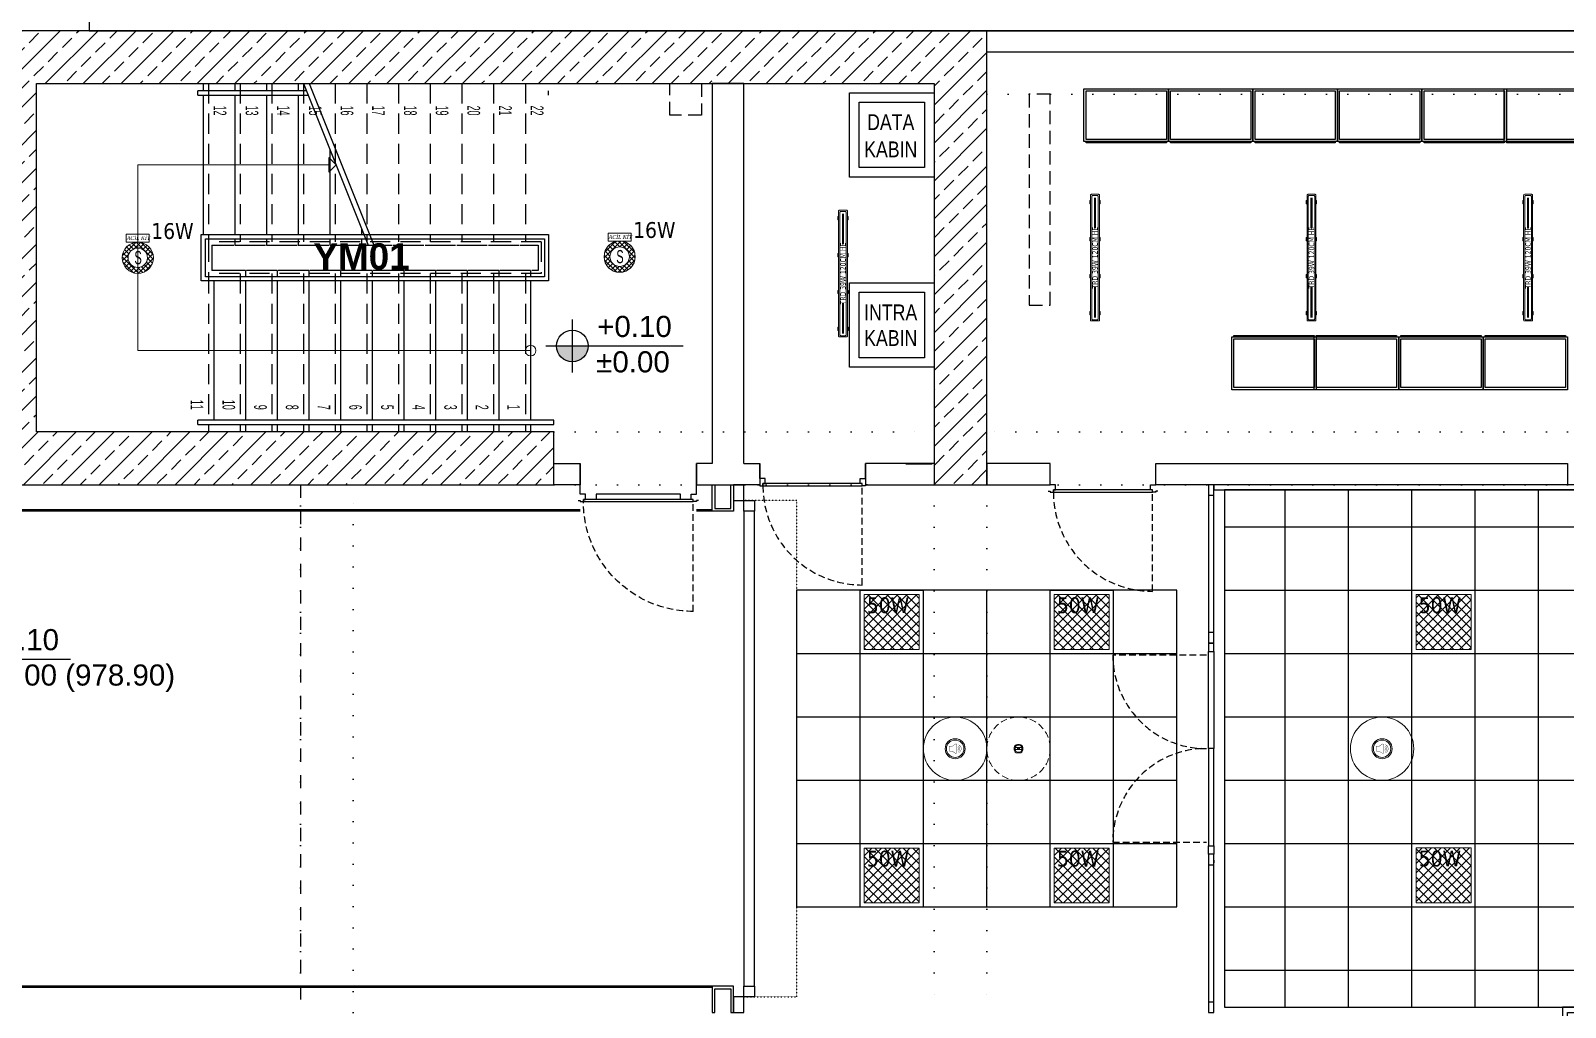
# Model space of a CAD drawing. Header units: centimetres. Extents: x 405564 to 502064, y 46284 to 60634.
# Drawn here: x 475694 to 477148, y 54538 to 55463 of the extents above; entities that cross this region are included whole.
import ezdxf
from ezdxf.enums import TextEntityAlignment as Align

# ---------------------------------------------------------------- set-up
doc = ezdxf.new("R2010")
doc.units = ezdxf.units.CM
for name, pattern in [('3+1_3b$0$DASHED', [0.25, 0.125, -0.125]), ('ACAD_ISO07W100', [3, 0, -3]), ('DASHED', [19.05, 12.7, -6.35]), ('DOT', [0.25, 0, -0.25]), ('HIDDEN', [9.525, 6.35, -3.175])]:
    doc.linetypes.add(name, pattern=pattern)
doc.layers.get('0').update_dxf_attribs({"color": 8, "lineweight": 9})
for name, color, linetype in [('0-KRCN-ASMATAVAN-130426', 8, 'Continuous'), ('AS_DOS_SAFT', 8, 'Continuous'), ('AS_DOS_TERAS_UST', 8, 'ACAD_ISO07W100'), ('AS_DUV_CAM_ELYAF_SILTE_PANEL', 8, 'Continuous'), ('AS_DUV_CIMENTO ESASLI PANEL CEPHE KAPLAMASI', 8, 'Continuous'), ('AS_DUV_GAZBETON', 8, 'Continuous'), ('AS_DUV_TEMIZ ODA PANELI', 8, 'Continuous'), ('AS_KAPI', 8, 'Continuous'), ('AS_KAPI_CAM', 8, 'Continuous'), ('AS_KAPI_POZ', 8, 'Continuous'), ('AS_KAPI_SAC', 8, 'Continuous'), ('AS_MER', 8, 'Continuous'), ('AS_MER_HIDDEN', 8, 'HIDDEN'), ('AS_MER_KORK', 8, 'Continuous'), ('AS_SMB_KOT', 8, 'Continuous'), ('AS_TA_BETONARME', 5, 'Continuous'), ('AS_TA_TARAMA', 8, 'Continuous'), ('AS_TEFR_CIHAZ', 8, 'Continuous'), ('AS_YAZI', 8, 'Continuous')]:
    doc.layers.add(name, color=color, linetype=linetype)
doc.layers.add('0-KRCN-AYDINLATMA-130426', color=8, linetype='Continuous', lineweight=9)
doc.layers.add('0-KRCN-MİMARİ-220526', color=8, linetype='Continuous', lineweight=9)
doc.styles.add('_yazı-50', font='arial.ttf')
doc.styles.add('ACILIM', font='arial.ttf', dxfattribs={"width": 0.5})
doc.styles.add('Arial', font='arial.ttf', dxfattribs={"height": 150})
doc.styles.add('Kalin02', font='arialbd.ttf')
doc.styles.add('OLC-50', font='romans.shx', dxfattribs={"width": 0.5, "height": 0.15})
doc.styles.add('OLCU', font='romanstw.shx', dxfattribs={"width": 0.6})
doc.styles.get("Standard").update_dxf_attribs({"font": 'timesi.ttf'})
doc.styles.add('TAHOMA', font='tahoma.ttf')
doc.styles.add('ÖZER-YAZI', font='arial.ttf', dxfattribs={"width": 0.6, "height": 15})

# ---------------------------------------------------------------- blocks, each defined once
blk = doc.blocks.new('50W 60x60 cm  SIVA ALTI LED ARMATÜR')
at = {"layer": '0-KRCN-AYDINLATMA-130426'}
h = blk.add_hatch(dxfattribs=at)
h.set_pattern_fill('ANSI37', color=256, scale=0.2)
h.paths.add_polyline_path([(-2.6, 2.59), (2.6, 2.59), (2.6, -2.61), (-2.6, -2.61)])
for points in [[(-3, 2.99), (3, 2.99), (3, -3.01), (-3, -3.01)], [(-2.6, 2.59), (2.6, 2.59), (2.6, -2.61), (-2.6, -2.61)]]:
    blk.add_lwpolyline(points, close=True, dxfattribs=at)
at = {"layer": '0-KRCN-AYDINLATMA-130426', "insert": (-2.35, 2.34), "char_height": 1.5, "attachment_point": 1, "style": 'TAHOMA'}
blk.add_mtext_dynamic_manual_height_columns('{\\fTahoma|b0|i0|c162|p34;50W}', width=1.5, gutter_width=1.25, heights=[0], dxfattribs=at)
blk = doc.blocks.new('TRD 39W 120CM ELP')
at = {"layer": '0-KRCN-AYDINLATMA-130426'}
h = blk.add_hatch(color=256, dxfattribs=at)
h.dxf.hatch_style = 1
h.paths.add_polyline_path([(-54.3, 4.2), (-51.2, 4.2), (-51.2, 4.9), (-54.3, 4.9)])
h = blk.add_hatch(color=256, dxfattribs=at)
h.dxf.hatch_style = 1
h.paths.add_polyline_path([(-19.3, 4.2), (-16.2, 4.2), (-16.2, 4.9), (-19.3, 4.9)])
h = blk.add_hatch(color=256, dxfattribs=at)
h.dxf.hatch_style = 1
h.paths.add_polyline_path([(15.7, 4.2), (18.8, 4.2), (18.8, 4.9), (15.7, 4.9)])
h = blk.add_hatch(color=256, dxfattribs=at)
h.dxf.hatch_style = 1
h.paths.add_polyline_path([(50.7, 4.2), (53.8, 4.2), (53.8, 4.9), (50.7, 4.9)])
h = blk.add_hatch(color=256, dxfattribs=at)
h.dxf.hatch_style = 1
h.paths.add_polyline_path([(-54.3, -4.2), (-51.2, -4.2), (-51.2, -4.9), (-54.3, -4.9)])
h = blk.add_hatch(color=256, dxfattribs=at)
h.dxf.hatch_style = 1
h.paths.add_polyline_path([(-19.3, -4.2), (-16.2, -4.2), (-16.2, -4.9), (-19.3, -4.9)])
h = blk.add_hatch(color=256, dxfattribs=at)
h.dxf.hatch_style = 1
h.paths.add_polyline_path([(15.7, -4.2), (18.8, -4.2), (18.8, -4.9), (15.7, -4.9)])
h = blk.add_hatch(color=256, dxfattribs=at)
h.dxf.hatch_style = 1
h.paths.add_polyline_path([(50.7, -4.2), (53.8, -4.2), (53.8, -4.9), (50.7, -4.9)])
for points in [[(-59.2, 4.2), (58.8, 4.2, -0.414214), (59.8, 3.2), (59.8, -3.2, -0.414214), (58.8, -4.2), (-59.2, -4.2, -0.414214), (-60.2, -3.2), (-60.2, 3.2, -0.414214)], [(-58.1, 3.1), (57.6, 3.1, -0.414214), (58.6, 2.1), (58.6, -2.1, -0.414214), (57.6, -3.1), (-58.1, -3.1, -0.414214), (-59.1, -2.1), (-59.1, 2.1, -0.414214)]]:
    blk.add_lwpolyline(points, format="xyb", close=True, dxfattribs=at)
at = {"layer": '0-KRCN-AYDINLATMA-130426', "const_width": 2, "elevation": 1}
for points in [[(-57.1, 0), (-28, 0)], [(27.5, 0), (56.6, 0)]]:
    blk.add_lwpolyline(points, dxfattribs=at)
at = {"layer": '0-KRCN-AYDINLATMA-130426'}
for points in [[(-54.3, 4.2), (-51.2, 4.2), (-51.2, 4.9), (-54.3, 4.9)], [(-19.3, 4.2), (-16.2, 4.2), (-16.2, 4.9), (-19.3, 4.9)], [(15.7, 4.2), (18.8, 4.2), (18.8, 4.9), (15.7, 4.9)], [(50.7, 4.2), (53.8, 4.2), (53.8, 4.9), (50.7, 4.9)], [(-54.3, -4.2), (-51.2, -4.2), (-51.2, -4.9), (-54.3, -4.9)], [(-19.3, -4.2), (-16.2, -4.2), (-16.2, -4.9), (-19.3, -4.9)], [(15.7, -4.2), (18.8, -4.2), (18.8, -4.9), (15.7, -4.9)], [(50.7, -4.2), (53.8, -4.2), (53.8, -4.9), (50.7, -4.9)]]:
    blk.add_lwpolyline(points, close=True, dxfattribs=at)
at = {"layer": '0-KRCN-AYDINLATMA-130426', "ltscale": 60, "style": 'TAHOMA', "width": 0.8}
blk.add_text('TRD 39W 120CM HE', height=5, dxfattribs=at).set_placement((-0.2, 0), align=Align.MIDDLE_CENTER)
blk = doc.blocks.new('16W SIVA ÜSTÜ LED SENSÖRLÜ KİTLİ TAVAN ARMATÜRÜ')
at = {"layer": '0-KRCN-AYDINLATMA-130426'}
h = blk.add_hatch(dxfattribs=at)
h.set_pattern_fill('ANSI37', color=256)
h.paths.add_polyline_path([(14.8, 0, 1), (-14.8, 0, 1)])
h.paths.add_polyline_path([(9.2, 0, 1), (-9.2, 0, 1)], flags=16)
h.paths.add_polyline_path([(-5.9, 9.7), (6.4, 9.7), (6.4, -9.5), (-5.9, -9.5)], flags=24)
blk.add_lwpolyline([(-10.9, 14.8), (10.9, 14.8), (10.9, 22.3), (-10.9, 22.3)], close=True, dxfattribs=at)
for radius in [14.8, 9.2]:
    blk.add_circle((0, 0), radius, dxfattribs=at)
blk.add_text('ACİL KİT', height=3.63, dxfattribs=at).set_placement((-10.4, 16.8))
at = {"layer": '0-KRCN-AYDINLATMA-130426', "style": 'ÖZER-YAZI', "width": 0.6}
blk.add_text('S', height=12.5, dxfattribs=at).set_placement((0.3, 0.1), align=Align.MIDDLE)
at = {"layer": '0-KRCN-AYDINLATMA-130426', "insert": (12.8, 17.5), "char_height": 15, "attachment_point": 7, "style": 'TAHOMA'}
blk.add_mtext_dynamic_manual_height_columns('{\\fTahoma|b0|i0|c162|p34;16W}', width=15, gutter_width=12.5, heights=[0], dxfattribs=at)
blk = doc.blocks.new('ABB 6131-21-24-500')
at = {"layer": '0-KRCN-AYDINLATMA-130426'}
for p, q in [((-4, -1), (-4, 1)), ((3.2, 1), (-3.2, 1)), ((-3.2, -0.8), (-3.2, 0.8)), ((-1, 4), (1, 4)), ((-1, -0.9), (-1, 1)), ((-0.8, 3.2), (0.8, 3.2)), ((1, -0.9), (1, 1)), ((3.2, 0.8), (3.2, -0.8)), ((4, 1), (4, -1)), ((3.2, -0.9), (-3.2, -0.9)), ((1, -4), (-1, -4)), ((0.8, -3.2), (-0.8, -3.2))]:
    blk.add_line(p, q, dxfattribs=at)
at = {"layer": '0-KRCN-AYDINLATMA-130426', "linetype": 'HIDDEN'}
blk.add_circle((0, 0), 30, dxfattribs=at)
at = {"layer": '0-KRCN-AYDINLATMA-130426'}
for centre, radius in [((-0.5, 0), 0.0887), ((0, 0), 0.16), ((0.5, 0), 0.0887)]:
    blk.add_circle(centre, radius, dxfattribs=at)
for centre, radius, start, end in [((-1, 1), 3, 90, 180), ((-0.8, 0.8), 2.4, 90, 180), ((0.8, 0.8), 2.4, 0, 90), ((1, 1), 3, 0, 90), ((-1, -1), 3, 180, 270), ((-0.8, -0.8), 2.4, 180, 270), ((0.8, -0.8), 2.4, 270, 0), ((1, -1), 3, 270, 0)]:
    blk.add_arc(centre, radius, start, end, dxfattribs=at)
blk = doc.blocks.new('ASMA TAVA TİPİ HOPARLÖR')
at = {"layer": '0-KRCN-AYDINLATMA-130426', "const_width": 0.317}
blk.add_lwpolyline([(0.3, -4.4, 0.598176), (1.3, -3.9), (1.3, 3.9, 0.598176), (0.3, 4.4), (-2.7, 2.4, -0.147433), (-3, 2.3), (-5.1, 2.3, 0.414214), (-5.7, 1.7), (-5.7, -1.7, 0.414214), (-5.1, -2.3), (-3, -2.3, -0.147433), (-2.7, -2.4)], format="xyb", close=True, dxfattribs=at)
for points in [[(2.4, 1.3, -0.601398), (2.4, -1.3)], [(2.8, 2.5, -0.658812), (2.8, -2.5)], [(3.2, 3.7, -0.680488), (3.2, -3.7)]]:
    blk.add_lwpolyline(points, format="xyb", dxfattribs=at)
at = {"layer": '0-KRCN-AYDINLATMA-130426'}
blk.add_circle((0, 0), 30, dxfattribs=at)
at = {"layer": '0-KRCN-AYDINLATMA-130426', "ltscale": 0.1}
for radius in [9.5, 8.23]:
    blk.add_circle((0, 0), radius, dxfattribs=at)
blk = doc.blocks.new('G$C546873DE')
at = {"layer": '0-KRCN-AYDINLATMA-130426', "rotation": 90}
for p in [(6138.1, 8113.8), (6343.1, 8113.8), (6548.2, 8113.8), (5899.5, 8098.8)]:
    blk.add_blockref('TRD 39W 120CM ELP', p, dxfattribs=at)
at = {"layer": '0-KRCN-AYDINLATMA-130426'}
for name, p in [('16W SIVA ÜSTÜ LED SENSÖRLÜ KİTLİ TAVAN ARMATÜRÜ', (5231.7, 8113.5)), ('16W SIVA ÜSTÜ LED SENSÖRLÜ KİTLİ TAVAN ARMATÜRÜ', (5688, 8114.5)), ('ASMA TAVA TİPİ HOPARLÖR', (6005.7, 7648.5)), ('ABB 6131-21-24-500', (6065.7, 7648.5)), ('ASMA TAVA TİPİ HOPARLÖR', (6410, 7648.5))]:
    blk.add_blockref(name, p, dxfattribs=at)
at = {"layer": '0-KRCN-AYDINLATMA-130426', "xscale": 10, "yscale": 10, "zscale": 10}
for p in [(5945.6, 7768.5), (6125.6, 7768.5), (6468.2, 7768.6), (5945.6, 7528.5), (6125.6, 7528.5), (6468.2, 7528.6)]:
    blk.add_blockref('50W 60x60 cm  SIVA ALTI LED ARMATÜR', p, dxfattribs=at)
blk = doc.blocks.new('INTRANET KABINET')
for points in [[(-40, 9), (40, 9), (40, -71), (-40, -71)], [(-31, 0), (31, 0), (31, -62), (-31, -62)]]:
    blk.add_lwpolyline(points, close=True)
at = {"style": 'Arial', "width": 0.8}
for s, p in [('INTRA', (-1, -19.1)), ('KABIN', (-1, -43.4))]:
    blk.add_text(s, height=15, dxfattribs=at).set_placement(p, align=Align.MIDDLE_CENTER)
blk = doc.blocks.new('DATA KABINET')
for points in [[(40, 0), (-40, 0), (-40, 80), (40, 80)], [(31, 9), (-31, 9), (-31, 71), (31, 71)]]:
    blk.add_lwpolyline(points, close=True)
at = {"style": 'Arial', "width": 0.8}
for s, p in [('DATA', (-1, 52.1)), ('KABIN', (-1, 26.3))]:
    blk.add_text(s, height=15, dxfattribs=at).set_placement(p, align=Align.MIDDLE_CENTER)
blk = doc.blocks.new('50x80 DİKİLİTİP PANO')
blk.add_lwpolyline([(40, 50), (40, 0), (-40, 0), (-40, 50), (40, 50)])
for points in [[(-38, 51.2), (38, 51.2), (38, 50), (-38, 50)], [(38, 48), (38, 2), (-38, 2), (-38, 48)]]:
    blk.add_lwpolyline(points, close=True)
blk = doc.blocks.new('Elektrik_Zemin_Cihazlar_FA')
at = {"color": 252}
for name, p in [('DATA KABINET', (810, -1458.7)), ('INTRANET KABINET', (810, -1567.7))]:
    blk.add_blockref(name, p, dxfattribs=at)
at = {"rotation": 180}
for p in [(1032, -1375), (1112, -1375), (1192, -1375), (1272, -1375), (1352, -1375), (1430, -1375)]:
    blk.add_blockref('50x80 DİKİLİTİP PANO', p, dxfattribs=at)
for p in [(1172, -1660), (1250, -1660), (1330, -1660), (1410, -1660)]:
    blk.add_blockref('50x80 DİKİLİTİP PANO', p)
blk = doc.blocks.new('OPK-temizoda-panel-00')
at = {"layer": 'AS_DUV_TEMIZ ODA PANELI'}
for points in [[(2650, -50), (50, -50), (50, -1320), (1590, -1320)], [(1590, -1750), (1115, -1750), (1115, -1755), (1595, -1755)], [(1492, -3250), (1492, -2355), (1555, -2355), (1555, -2245), (1445, -2245), (1445, -3250), (1430, -3250), (1430, -3355), (1555, -3355), (1555, -3350), (1435, -3350), (1435, -3255), (1450, -3255), (1450, -2250), (1550, -2250), (1550, -2350), (1487, -2350), (1487, -3250)]]:
    blk.add_lwpolyline(points, dxfattribs=at)
blk = doc.blocks.new('CEPHE KATMANLARI ZEMİN KAT')
at = {"layer": 'AS_DUV_CIMENTO ESASLI PANEL CEPHE KAPLAMASI'}
for points in [[(565, -1825), (-25, -1825), (-25, 25), (8205, 25), (8205, -25), (8212.5, -25)], [(565, -1823.8), (-23.8, -1823.8), (-23.8, 23.7), (8203.8, 23.7), (8203.8, -26.2), (8212.5, -26.2)], [(690, -1823.8), (675, -1823.8)], [(690, -1825), (675, -1825)], [(690, -2275), (-25, -2275), (-25, -5025), (6736.1, -5025)], [(690, -2276.3), (-23.8, -2276.3), (-23.8, -5023.7), (6736.9, -5023.7)]]:
    blk.add_lwpolyline(points, dxfattribs=at)
blk = doc.blocks.new('kot01')
at = {"layer": 'AS_SMB_KOT'}
h = blk.add_hatch(color=8, dxfattribs=at)
edge = h.paths.add_edge_path()
edge.add_arc((0, 0), 0.3, 180, 360)
edge.add_line((0.3, 0), (-0.3, 0))
for p, q in [((0, -0.5), (0, 0.5)), ((-0.5, 0), (2.1, 0))]:
    blk.add_line(p, q, dxfattribs=at)
blk.add_circle((0, 0), 0.3, dxfattribs=at)
at = {"layer": 'AS_SMB_KOT', "style": '_yazı-50'}
for tag, p in [('INCE', (0.434, 0.1)), ('KABA', (0.434, -0.5))]:
    blk.add_attdef(tag, p, '', height=0.4, dxfattribs=at)
blk = doc.blocks.new('*U576')
at = {"color": 0, "linetype": 'HIDDEN', "lineweight": -2}
blk.add_line((3, -105), (3, -1), dxfattribs=at)
at = {"color": 0, "lineweight": -2}
for points in [[(-2, 0), (0, 0), (0, -1), (3, -1), (3, 1), (5, 1), (5, 6), (0, 6), (0, 35)], [(112, 0), (110, 0), (110, -1), (107, -1), (107, 1), (105, 1), (105, 6), (110, 6), (110, 35)], [(15, 1), (15, 6), (95, 6), (95, 1)]]:
    blk.add_lwpolyline(points, dxfattribs=at)
blk.add_lwpolyline([(0, -1), (0, 0)])
blk.add_lwpolyline([(3, -1), (3, 1), (107, 1), (107, -1)], close=True, dxfattribs=at)
at = {"color": 0, "linetype": 'HIDDEN', "lineweight": -2}
blk.add_arc((3, -1), 104, 270, 0, dxfattribs=at)
at = {"color": 3, "style": 'OLCU', "width": 0.5, "flags": 1}
for tag, p in [('K-DIVISYON', (-70, -75)), ('K-PBAR', (115, -75)), ('K-KAPITIP', (-70, -325))]:
    blk.add_attdef(tag, p, '', height=17.5, dxfattribs=at)
at = {"color": 5, "true_color": 0x0505ff, "style": 'OLCU', "width": 0.5, "flags": 1}
for tag, p in [('K-NEREDEN-NO', (-70, -100)), ('K-NEREYE-NO', (-70, -175)), ('K-DUVARTIP', (-70, -275)), ('K-ACILISYON', (-70, -300))]:
    blk.add_attdef(tag, p, '', height=17.5, dxfattribs=at)
at = {"color": 1, "true_color": 0xfa0000, "style": 'OLCU', "width": 0.5, "flags": 1}
for tag, p in [('K-IZLENEBILIRLIK', (115, -100)), ('K-TEKMELIK', (115, -125)), ('K-KONTROLTIPNEREDEN', (-70, -150)), ('K-BAND', (115, -150)), ('K-MENFEZ', (115, -200)), ('K-KONTROLTIPNEREYE', (-70, -225)), ('K-PENCERE', (115, -225)), ('K-KILITTIP', (-70, -250)), ('K-NOT-AS-MIMARI1', (115, -275)), ('K-NOT-ELEKTRIK', (115, -325)), ('K-NOT-YANGIN', (115, -350)), ('K-ACMAKAPAMASISTEMI', (-70, -375)), ('K-NOT-ISLETME', (115, -375)), ('K-YANGIN', (-70, -425))]:
    blk.add_attdef(tag, p, '', height=17.5, dxfattribs=at)
at = {"color": 220, "true_color": 0xf113d4, "style": 'OLCU', "width": 0.5, "flags": 1}
for tag, p in [('K-NEREDEN-AD', (-70, -125)), ('K-NEREYE-AD', (-70, -200))]:
    blk.add_attdef(tag, p, '', height=17.5, dxfattribs=at)
at = {"color": 0, "style": 'OLCU', "width": 0.5, "flags": 1}
for tag, p in [('K-TAMACILIRLIK', (115, -175)), ('K-NOT-AS-MIMARI2', (115, -300)), ('K-KASATIP', (-70, -350)), ('K-KURSUN', (-70, -400))]:
    blk.add_attdef(tag, p, '', height=17.5, dxfattribs=at)
at = {"color": 252, "style": 'OLCU', "width": 0.5, "flags": 1}
for tag, p in [('K-REZ1', (115, -425)), ('K-REZ2', (115, -450)), ('K-REZ3', (115, -475)), ('K-REZ4', (115, -500)), ('K-REZ5', (115, -525))]:
    blk.add_attdef(tag, p, '', height=17.5, dxfattribs=at)
at = {"layer": 'AS_KAPI_POZ', "style": 'OLCU', "width": 0.45}
for tag, p in [('YUK', (55, 41.5)), ('POZ+GEN', (55, 3.5))]:
    blk.add_attdef(tag, text='', height=20, dxfattribs=at).set_placement(p, align=Align.MIDDLE_CENTER)
at = {"layer": 'AS_KAPI_POZ', "color": 251, "style": 'OLCU', "width": 0.45}
blk.add_attdef('K-DUVAR(CM)', text='', height=6, dxfattribs=at).set_placement((-5, 11), align=Align.MIDDLE_RIGHT)
at = {"layer": 'AS_KAPI_POZ', "style": 'OLCU', "width": 0.5}
blk.add_attdef('K-NO', text='', height=8, rotation=90, dxfattribs=at).set_placement((6, -3), align=Align.TOP_LEFT)
blk = doc.blocks.new('*U580')
at = {"color": 0}
for p, q in [((140, 0), (10, 0)), ((490, 0), (360, 0)), ((10, -5), (140, -5)), ((360, -5), (490, -5))]:
    blk.add_line(p, q, dxfattribs=at)
for points in [[(0, 0), (0, -5), (10, -5), (10, 0)], [(140, 0), (140, -5), (150, -5), (150, 0)], [(350, 0), (350, -5), (360, -5), (360, 0)], [(490, 0), (490, -5), (500, -5), (500, 0)]]:
    blk.add_lwpolyline(points, close=True, dxfattribs=at)
at = {"style": 'OLCU', "width": 0.45, "flags": 1}
for tag, p in [('C-ICI-CNO', (15, -80)), ('C-DIVISYON1', (15, -105)), ('C-BOSLUK', (15, -130)), ('C-DIVISYON2', (15, -155))]:
    blk.add_attdef(tag, text='', height=20, dxfattribs=at).set_placement(p, align=Align.MIDDLE_LEFT)
at = {"color": 0, "style": 'OLCU', "width": 0.5, "flags": 1}
for tag, p in [('C-REZ1', (15, -215)), ('C-REZ2', (15, -240))]:
    blk.add_attdef(tag, text='', height=17.5, dxfattribs=at).set_placement(p, align=Align.MIDDLE_LEFT)
at = {"layer": 'AS_KAPI_POZ', "style": 'OLC-50', "width": 0.5}
blk.add_attdef('C-NO', text='', height=8, rotation=90, dxfattribs=at).set_placement((10, 5), align=Align.TOP_LEFT)
at = {"layer": 'AS_KAPI_POZ', "style": 'OLCU', "width": 0.45}
for tag, p in [('POZ+GEN-C', (50, 15)), ('YUK-C', (50, -20))]:
    blk.add_attdef(tag, text='', height=20, dxfattribs=at).set_placement(p, align=Align.MIDDLE_CENTER)
blk = doc.blocks.new('*U585')
at = {"color": 0, "linetype": 'HIDDEN', "lineweight": -2}
blk.add_line((-3, -95), (-3, -1), dxfattribs=at)
at = {"color": 0, "lineweight": -2}
for points in [[(-102, 0), (-100, 0), (-100, -1), (-97, -1), (-97, 1), (-95, 1), (-95, 6), (-100, 6), (-100, 20)], [(2, 0), (0, 0), (0, -1), (-3, -1), (-3, 1), (-5, 1), (-5, 6), (0, 6), (0, 20)]]:
    blk.add_lwpolyline(points, dxfattribs=at)
blk.add_lwpolyline([(-3, -1), (-3, 1), (-97, 1), (-97, -1)], close=True, dxfattribs=at)
blk.add_lwpolyline([(0, -1), (0, 0)])
at = {"color": 0, "linetype": 'HIDDEN', "lineweight": -2}
blk.add_arc((-3, -1), 94, 180, 270, dxfattribs=at)
at = {"color": 3, "style": 'OLCU', "width": 0.5, "flags": 1}
for tag, p in [('K-DIVISYON', (-180, -75)), ('K-PBAR', (5, -75)), ('K-KAPITIP', (-180, -325))]:
    blk.add_attdef(tag, p, '', height=17.5, dxfattribs=at)
at = {"color": 5, "true_color": 0x0505ff, "style": 'OLCU', "width": 0.5, "flags": 1}
for tag, p in [('K-NEREDEN-NO', (-180, -100)), ('K-NEREYE-NO', (-180, -175)), ('K-DUVARTIP', (-180, -275)), ('K-ACILISYON', (-180, -300))]:
    blk.add_attdef(tag, p, '', height=17.5, dxfattribs=at)
at = {"color": 1, "true_color": 0xfa0000, "style": 'OLCU', "width": 0.5, "flags": 1}
for tag, p in [('K-IZLENEBILIRLIK', (5, -100)), ('K-TEKMELIK', (5, -125)), ('K-KONTROLTIPNEREDEN', (-180, -150)), ('K-BAND', (5, -150)), ('K-MENFEZ', (5, -200)), ('K-KONTROLTIPNEREYE', (-180, -225)), ('K-PENCERE', (5, -225)), ('K-KILITTIP', (-180, -250)), ('K-NOT-AS-MIMARI1', (5, -275)), ('K-NOT-ELEKTRIK', (5, -325)), ('K-NOT-YANGIN', (5, -350)), ('K-ACMAKAPAMASISTEMI', (-180, -375)), ('K-NOT-ISLETME', (5, -375)), ('K-YANGIN', (-180, -425))]:
    blk.add_attdef(tag, p, '', height=17.5, dxfattribs=at)
at = {"color": 220, "true_color": 0xf113d4, "style": 'OLCU', "width": 0.5, "flags": 1}
for tag, p in [('K-NEREDEN-AD', (-180, -125)), ('K-NEREYE-AD', (-180, -200))]:
    blk.add_attdef(tag, p, '', height=17.5, dxfattribs=at)
at = {"color": 0, "style": 'OLCU', "width": 0.5, "flags": 1}
for tag, p in [('K-TAMACILIRLIK', (5, -175)), ('K-NOT-AS-MIMARI2', (5, -300)), ('K-KASATIP', (-180, -350)), ('K-KURSUN', (-180, -400))]:
    blk.add_attdef(tag, p, '', height=17.5, dxfattribs=at)
at = {"color": 252, "style": 'OLCU', "width": 0.5, "flags": 1}
for tag, p in [('K-REZ1', (5, -425)), ('K-REZ2', (5, -450)), ('K-REZ3', (5, -475)), ('K-REZ4', (5, -500)), ('K-REZ5', (5, -525))]:
    blk.add_attdef(tag, p, '', height=17.5, dxfattribs=at)
at = {"layer": 'AS_KAPI_POZ', "style": 'OLCU', "width": 0.45}
for tag, p in [('YUK', (-50, 41.5)), ('POZ+GEN', (-50, 3.5))]:
    blk.add_attdef(tag, text='', height=20, dxfattribs=at).set_placement(p, align=Align.MIDDLE_CENTER)
at = {"layer": 'AS_KAPI_POZ', "color": 251, "style": 'OLCU', "width": 0.45}
blk.add_attdef('K-DUVAR(CM)', text='', height=6, dxfattribs=at).set_placement((5, 11), align=Align.MIDDLE_RIGHT)
at = {"layer": 'AS_KAPI_POZ', "style": 'OLCU', "width": 0.5}
blk.add_attdef('K-NO', text='', height=8, rotation=90, dxfattribs=at).set_placement((-22, -3), align=Align.TOP_LEFT)
blk = doc.blocks.new('*U586')
at = {"color": 0, "linetype": 'HIDDEN', "lineweight": -2}
blk.add_line((-3, -95), (-3, -1), dxfattribs=at)
at = {"color": 0, "lineweight": -2}
for points in [[(-102, 0), (-100, 0), (-100, -1), (-97, -1), (-97, 1), (-95, 1), (-95, 6), (-100, 6), (-100, 26)], [(2, 0), (0, 0), (0, -1), (-3, -1), (-3, 1), (-5, 1), (-5, 6), (0, 6), (0, 26)]]:
    blk.add_lwpolyline(points, dxfattribs=at)
blk.add_lwpolyline([(-3, -1), (-3, 1), (-97, 1), (-97, -1)], close=True, dxfattribs=at)
blk.add_lwpolyline([(0, -1), (0, 0)])
at = {"color": 0, "linetype": 'HIDDEN', "lineweight": -2}
blk.add_arc((-3, -1), 94, 180, 270, dxfattribs=at)
at = {"color": 3, "style": 'OLCU', "width": 0.5, "flags": 1}
for tag, p in [('K-DIVISYON', (-180, -75)), ('K-PBAR', (5, -75)), ('K-KAPITIP', (-180, -325))]:
    blk.add_attdef(tag, p, '', height=17.5, dxfattribs=at)
at = {"color": 5, "true_color": 0x0505ff, "style": 'OLCU', "width": 0.5, "flags": 1}
for tag, p in [('K-NEREDEN-NO', (-180, -100)), ('K-NEREYE-NO', (-180, -175)), ('K-DUVARTIP', (-180, -275)), ('K-ACILISYON', (-180, -300))]:
    blk.add_attdef(tag, p, '', height=17.5, dxfattribs=at)
at = {"color": 1, "true_color": 0xfa0000, "style": 'OLCU', "width": 0.5, "flags": 1}
for tag, p in [('K-IZLENEBILIRLIK', (5, -100)), ('K-TEKMELIK', (5, -125)), ('K-KONTROLTIPNEREDEN', (-180, -150)), ('K-BAND', (5, -150)), ('K-MENFEZ', (5, -200)), ('K-KONTROLTIPNEREYE', (-180, -225)), ('K-PENCERE', (5, -225)), ('K-KILITTIP', (-180, -250)), ('K-NOT-AS-MIMARI1', (5, -275)), ('K-NOT-ELEKTRIK', (5, -325)), ('K-NOT-YANGIN', (5, -350)), ('K-ACMAKAPAMASISTEMI', (-180, -375)), ('K-NOT-ISLETME', (5, -375)), ('K-YANGIN', (-180, -425))]:
    blk.add_attdef(tag, p, '', height=17.5, dxfattribs=at)
at = {"color": 220, "true_color": 0xf113d4, "style": 'OLCU', "width": 0.5, "flags": 1}
for tag, p in [('K-NEREDEN-AD', (-180, -125)), ('K-NEREYE-AD', (-180, -200))]:
    blk.add_attdef(tag, p, '', height=17.5, dxfattribs=at)
at = {"color": 0, "style": 'OLCU', "width": 0.5, "flags": 1}
for tag, p in [('K-TAMACILIRLIK', (5, -175)), ('K-NOT-AS-MIMARI2', (5, -300)), ('K-KASATIP', (-180, -350)), ('K-KURSUN', (-180, -400))]:
    blk.add_attdef(tag, p, '', height=17.5, dxfattribs=at)
at = {"color": 252, "style": 'OLCU', "width": 0.5, "flags": 1}
for tag, p in [('K-REZ1', (5, -425)), ('K-REZ2', (5, -450)), ('K-REZ3', (5, -475)), ('K-REZ4', (5, -500)), ('K-REZ5', (5, -525))]:
    blk.add_attdef(tag, p, '', height=17.5, dxfattribs=at)
at = {"layer": 'AS_KAPI_POZ', "style": 'OLCU', "width": 0.45}
for tag, p in [('YUK', (-50, 41.5)), ('POZ+GEN', (-50, 3.5))]:
    blk.add_attdef(tag, text='', height=20, dxfattribs=at).set_placement(p, align=Align.MIDDLE_CENTER)
at = {"layer": 'AS_KAPI_POZ', "color": 251, "style": 'OLCU', "width": 0.45}
blk.add_attdef('K-DUVAR(CM)', text='', height=6, dxfattribs=at).set_placement((5, 11), align=Align.MIDDLE_RIGHT)
at = {"layer": 'AS_KAPI_POZ', "style": 'OLCU', "width": 0.5}
blk.add_attdef('K-NO', text='', height=8, rotation=90, dxfattribs=at).set_placement((-22, -3), align=Align.TOP_LEFT)
blk = doc.blocks.new('*U629')
at = {"color": 0, "linetype": 'HIDDEN', "lineweight": -2}
for p, q in [((11.4, 90.7), (11.4, 2.1)), ((188.6, 2.1), (188.6, 90.7))]:
    blk.add_line(p, q, dxfattribs=at)
at = {"color": 0, "lineweight": -2}
for points in [[(0, 0), (8, 0), (8, -5), (0, -5), (0, 0)], [(200, 0), (192, 0), (192, -5), (200, -5), (200, 0)], [(8, 0), (8, -5), (100, -5), (100, 0)], [(192, 0), (192, -5), (100, -5), (100, 0)]]:
    blk.add_lwpolyline(points, close=True, dxfattribs=at)
at = {"color": 0, "linetype": 'HIDDEN', "lineweight": -2}
for centre, radius, start, end in [((11.4, 2), 88.8, 2.8891, 89.9514), ((188.6, 2.1), 88.6, 90, 180)]:
    blk.add_arc(centre, radius, start, end, dxfattribs=at)
at = {"color": 3, "style": 'OLCU', "width": 0.5, "flags": 1}
for tag, p in [('K-DIVISYON', (-80, -85)), ('K-PBAR', (105, -85)), ('K-KAPITIP', (-80, -335))]:
    blk.add_attdef(tag, p, '', height=17.5, dxfattribs=at)
at = {"color": 5, "true_color": 0x0505ff, "style": 'OLCU', "width": 0.5, "flags": 1}
for tag, p in [('K-NEREDEN-NO', (-80, -110)), ('K-NEREYE-NO', (-80, -185)), ('K-DUVARTIP', (-80, -285)), ('K-ACILISYON', (-80, -310))]:
    blk.add_attdef(tag, p, '', height=17.5, dxfattribs=at)
at = {"color": 1, "true_color": 0xfa0000, "style": 'OLCU', "width": 0.5, "flags": 1}
for tag, p in [('K-IZLENEBILIRLIK', (105, -110)), ('K-TEKMELIK', (105, -135)), ('K-KONTROLTIPNEREDEN', (-80, -160)), ('K-BAND', (105, -160)), ('K-MENFEZ', (105, -210)), ('K-KONTROLTIPNEREYE', (-80, -235)), ('K-PENCERE', (105, -235)), ('K-KILITTIP', (-80, -260)), ('K-NOT-AS-MIMARI2', (105, -285)), ('K-NOT-ELEKTRIK', (105, -335)), ('K-NOT-YANGIN', (105, -360)), ('K-ACMAKAPAMASISTEMI', (-80, -385)), ('K-NOT-ISLETME', (105, -385)), ('K-YANGIN', (-80, -435))]:
    blk.add_attdef(tag, p, '', height=17.5, dxfattribs=at)
at = {"color": 220, "true_color": 0xf113d4, "style": 'OLCU', "width": 0.5, "flags": 1}
for tag, p in [('K-NEREDEN-AD', (-80, -135)), ('K-NEREYE-AD', (-80, -210))]:
    blk.add_attdef(tag, p, '', height=17.5, dxfattribs=at)
at = {"color": 0, "style": 'OLCU', "width": 0.5, "flags": 1}
for tag, p in [('K-TAMACILIRLIK', (105, -185)), ('K-NOT-AS-MIMARI1', (105, -310)), ('K-KASATIP', (-80, -360)), ('K-KURSUN', (-80, -410))]:
    blk.add_attdef(tag, p, '', height=17.5, dxfattribs=at)
at = {"color": 252, "style": 'OLCU', "width": 0.5, "flags": 1}
for tag, p in [('K-REZ1', (105, -435)), ('K-REZ2', (105, -460)), ('K-REZ3', (105, -485)), ('K-REZ4', (105, -510)), ('K-REZ5', (105, -535))]:
    blk.add_attdef(tag, p, '', height=17.5, dxfattribs=at)
at = {"layer": 'AS_KAPI_POZ', "style": 'OLCU', "width": 0.5}
blk.add_attdef('K-NO', text='', height=8, rotation=90, dxfattribs=at).set_placement((11, 5), align=Align.TOP_LEFT)
at = {"layer": 'AS_KAPI_POZ', "style": 'OLCU', "width": 0.45}
for tag, p in [('POZ+GEN', (161.5, 18.5)), ('YUK', (161.5, -21.5))]:
    blk.add_attdef(tag, text='', height=20, dxfattribs=at).set_placement(p, align=Align.MIDDLE_CENTER)
at = {"layer": 'AS_KAPI_POZ', "color": 251, "style": 'OLCU', "width": 0.45}
blk.add_attdef('K-DUVAR(CM)', text='', height=6, dxfattribs=at).set_placement((-5, -5), align=Align.MIDDLE_RIGHT)
blk = doc.blocks.new('*U686')
at = {"color": 0}
for p, q in [((25, 20), (475, 20)), ((475, 10), (25, 10))]:
    blk.add_line(p, q, dxfattribs=at)
at = {"color": 0, "linetype": 'DOT'}
blk.add_lwpolyline([(15, 10), (15, 60), (485, 60), (485, 10)], dxfattribs=at)
at = {"color": 0}
for points in [[(15, 10), (25, 10), (25, 20), (15, 20)], [(475, 10), (485, 10), (485, 20), (475, 20)], [(0, 10), (15, 10), (15, 0), (0, 0)], [(485, 10), (500, 10), (500, 0), (485, 0)]]:
    blk.add_lwpolyline(points, close=True, dxfattribs=at)
at = {"color": 3, "style": 'OLCU', "width": 0.5, "flags": 1}
for tag, p in [('K-DIVISYON', (-80, -85)), ('K-PBAR', (105, -85)), ('K-KAPITIP', (-80, -335))]:
    blk.add_attdef(tag, p, '', height=17.5, dxfattribs=at)
at = {"color": 5, "true_color": 0x0505ff, "style": 'OLCU', "width": 0.5, "flags": 1}
for tag, p in [('K-NEREDEN-NO', (-80, -110)), ('K-NEREYE-NO', (-80, -185)), ('K-DUVARTIP', (-80, -285)), ('K-ACILISYON', (-80, -310))]:
    blk.add_attdef(tag, p, '', height=17.5, dxfattribs=at)
at = {"color": 1, "true_color": 0xfa0000, "style": 'OLCU', "width": 0.5, "flags": 1}
for tag, p in [('K-IZLENEBILIRLIK', (105, -110)), ('K-TEKMELIK', (105, -135)), ('K-KONTROLTIPNEREDEN', (-80, -160)), ('K-BAND', (105, -160)), ('K-MENFEZ', (105, -210)), ('K-KONTROLTIPNEREYE', (-80, -235)), ('K-PENCERE', (105, -235)), ('K-KILITTIP', (-80, -260)), ('K-NOT-AS-MIMARI1', (105, -285)), ('K-NOT-ELEKTRIK', (105, -335)), ('K-NOT-YANGIN', (105, -360)), ('K-ACMAKAPAMASISTEMI', (-80, -385)), ('K-NOT-ISLETME', (105, -385)), ('K-YANGIN', (-80, -435))]:
    blk.add_attdef(tag, p, '', height=17.5, dxfattribs=at)
at = {"color": 220, "true_color": 0xf113d4, "style": 'OLCU', "width": 0.5, "flags": 1}
for tag, p in [('K-NEREDEN-AD', (-80, -135)), ('K-NEREYE-AD', (-80, -210))]:
    blk.add_attdef(tag, p, '', height=17.5, dxfattribs=at)
at = {"color": 0, "style": 'OLCU', "width": 0.5, "flags": 1}
for tag, p in [('K-TAMACILIRLIK', (105, -185)), ('K-NOT-AS-MIMARI2', (105, -310)), ('K-KASATIP', (-80, -360)), ('K-KURSUN', (-80, -410))]:
    blk.add_attdef(tag, p, '', height=17.5, dxfattribs=at)
at = {"color": 252, "style": 'OLCU', "width": 0.5, "flags": 1}
for tag, p in [('K-REZ1', (105, -435)), ('K-REZ2', (105, -460)), ('K-REZ3', (105, -485)), ('K-REZ4', (105, -510)), ('K-REZ5', (105, -535))]:
    blk.add_attdef(tag, p, '', height=17.5, dxfattribs=at)
at = {"layer": 'AS_KAPI_POZ', "style": 'OLCU', "width": 0.45}
for tag, p in [('POZ+GEN', (250, 37)), ('YUK', (150, -3))]:
    blk.add_attdef(tag, text='', height=20, dxfattribs=at).set_placement(p, align=Align.MIDDLE_CENTER)
at = {"layer": 'AS_KAPI_POZ', "style": 'OLCU', "width": 0.5}
blk.add_attdef('K-NO', text='', height=8, rotation=90, dxfattribs=at).set_placement((125, 26), align=Align.TOP_LEFT)
at = {"layer": 'AS_KAPI_POZ', "color": 251, "style": 'OLCU', "width": 0.45, "flags": 1}
blk.add_attdef('K-DUVAR(CM)', text='', height=6, dxfattribs=at).set_placement((-5, 10), align=Align.MIDDLE_RIGHT)
blk = doc.blocks.new('A$C6A10306C')
at = {"layer": 'AS_TA_TARAMA'}
h = blk.add_hatch(dxfattribs=at)
h.set_pattern_fill('ANSI33', color=256, scale=4, angle=180)
h.set_pattern_definition([(225, (17560.68, -7819.299), (17.96051, -17.96051), []), (225, (17542.72, -7819.299), (17.96051, -17.96051), [12.7, -6.35])])
h.paths.add_polyline_path([(5625.68, -5601.45), (5625.68, -5551.45), (5135.68, -5551.45), (5135.68, -5221.45), (5985.68, -5221.45), (5985.68, -5601.45), (6035.68, -5601.45), (6035.68, -5171.45), (5085.68, -5171.45), (5085.68, -5601.45)])
blk.add_lwpolyline([(5603.68, -5474.45), (5231.68, -5474.45), (5231.68, -5298.45), (5412.48, -5298.45)])
blk.add_lwpolyline([(5412.48, -5291.45), (5412.48, -5291.45), (5419.48, -5298.45), (5412.48, -5305.45)], close=True)
blk.add_circle((5603.68, -5474.45), 5)
at = {"layer": 'AS_DOS_SAFT', "linetype": 'DASHED'}
for points in [[(5765.57, -5221.45), (5765.57, -5251.45), (5735.57, -5251.45), (5735.57, -5221.45)], [(6075.68, -5431.45), (6095.68, -5431.45), (6095.68, -5231.45), (6075.68, -5231.45)]]:
    blk.add_lwpolyline(points, close=True, dxfattribs=at)
at = {"layer": 'AS_DOS_TERAS_UST', "linetype": 'DOT', "ltscale": 80}
for p, q in [((6035.68, -5171.45), (6625.68, -5171.45)), ((6035.68, -5231.45), (6625.68, -5231.45)), ((5625.68, -5551.45), (5985.68, -5551.45)), ((6585.68, -5551.45), (6035.68, -5551.45)), ((5385.68, -5601.45), (5385.68, -6101.45)), ((5435.68, -6101.45), (5435.68, -5601.45)), ((5625.68, -5601.45), (5985.68, -5601.45)), ((5985.68, -5601.45), (5985.68, -6101.45)), ((6035.68, -5601.45), (6035.68, -6101.45)), ((6585.68, -5601.45), (6035.68, -5601.45))]:
    blk.add_line(p, q, dxfattribs=at)
at = {"layer": 'AS_DOS_TERAS_UST', "linetype": '3+1_3b$0$DASHED', "ltscale": 100}
blk.add_lwpolyline([(5385.68, -5601.45), (5385.68, -6101.45)], dxfattribs=at)
at = {"layer": 'AS_DUV_CAM_ELYAF_SILTE_PANEL'}
for points in [[(5795.68, -5601.45), (5795.68, -5626.45), (5775.68, -5626.45), (5775.68, -5601.45), (5778.18, -5601.45), (5778.18, -5623.95), (5793.18, -5623.95), (5793.18, -5601.45)], [(5795.68, -6101.45), (5795.68, -6076.45), (5775.68, -6076.45), (5775.68, -6101.45), (5778.18, -6101.45), (5778.18, -6078.95), (5793.18, -6078.95), (5793.18, -6101.45)]]:
    blk.add_lwpolyline(points, close=True, dxfattribs=at)
at = {"layer": 'AS_DUV_GAZBETON'}
for points in [[(6685.68, -5501.45), (6685.68, -5171.45), (6035.68, -5171.45)], [(6035.68, -5191.45), (6625.68, -5191.45)], [(5805.68, -5581.45), (5805.68, -5221.45), (5775.68, -5221.45), (5775.68, -5581.45)], [(5625.68, -5581.45), (5650.68, -5581.45), (5650.68, -5601.45), (5625.68, -5601.45)], [(5775.68, -5581.45), (5760.68, -5581.45), (5760.68, -5601.45), (5775.68, -5601.45)], [(5805.68, -5581.45), (5820.68, -5581.45), (5820.68, -5601.45), (5805.68, -5601.45)], [(5985.68, -5581.45), (5920.68, -5581.45), (5920.68, -5601.45), (5985.68, -5601.45)], [(5958.95, -5581.6), (5983.95, -5581.6)], [(5775.68, -5601.45), (5775.68, -5601.45), (5805.68, -5601.45)], [(5960.68, -5601.45), (5985.68, -5601.45)]]:
    blk.add_lwpolyline(points, dxfattribs=at)
for points in [[(6035.68, -5581.45), (6035.68, -5601.45), (6095.68, -5601.45), (6095.68, -5581.45)], [(6195.68, -5601.45), (6195.68, -5581.45), (6585.68, -5581.45), (6585.68, -5601.45)]]:
    blk.add_lwpolyline(points, close=True, dxfattribs=at)
at = {"layer": 'AS_MER'}
for p, q in [((5293.68, -5221.45), (5293.68, -5228.45)), ((5323.68, -5221.45), (5323.68, -5228.45)), ((5353.68, -5221.45), (5353.68, -5228.45)), ((5383.68, -5221.45), (5383.68, -5228.45)), ((5293.68, -5232.45), (5293.68, -5364.45)), ((5323.68, -5232.45), (5323.68, -5364.45)), ((5353.68, -5232.45), (5353.68, -5364.45)), ((5383.68, -5232.45), (5383.68, -5364.45)), ((5413.68, -5283.95), (5413.68, -5364.45)), ((5443.68, -5358.95), (5443.68, -5364.45)), ((5301.68, -5374.45), (5301.68, -5398.45)), ((5323.68, -5368.45), (5323.68, -5374.45)), ((5353.68, -5368.45), (5353.68, -5374.45)), ((5383.68, -5368.45), (5383.68, -5374.45)), ((5413.68, -5368.45), (5413.68, -5374.45)), ((5443.68, -5368.45), (5443.68, -5374.45)), ((5610.68, -5374.45), (5610.68, -5398.45)), ((5333.68, -5398.45), (5333.68, -5404.45)), ((5363.68, -5398.45), (5363.68, -5404.45)), ((5393.68, -5398.45), (5393.68, -5404.45)), ((5423.68, -5398.45), (5423.68, -5404.45)), ((5453.68, -5398.45), (5453.68, -5404.45)), ((5483.68, -5398.45), (5483.68, -5404.45)), ((5513.68, -5398.45), (5513.68, -5404.45)), ((5543.68, -5398.45), (5543.68, -5404.45)), ((5573.68, -5398.45), (5573.68, -5404.45)), ((5603.68, -5398.45), (5603.68, -5404.45)), ((5303.68, -5408.45), (5303.68, -5540.45)), ((5333.68, -5408.45), (5333.68, -5540.45)), ((5363.68, -5408.45), (5363.68, -5540.45)), ((5393.68, -5408.45), (5393.68, -5540.45)), ((5423.68, -5408.45), (5423.68, -5540.45)), ((5453.68, -5408.45), (5453.68, -5540.45)), ((5483.68, -5408.45), (5483.68, -5540.45)), ((5513.68, -5408.45), (5513.68, -5540.45)), ((5543.68, -5408.45), (5543.68, -5540.45)), ((5573.68, -5408.45), (5573.68, -5540.45)), ((5603.68, -5408.45), (5603.68, -5540.45)), ((5333.68, -5544.45), (5333.68, -5551.45)), ((5363.68, -5544.45), (5363.68, -5551.45)), ((5393.68, -5544.45), (5393.68, -5551.45)), ((5423.68, -5544.45), (5423.68, -5551.45)), ((5453.68, -5544.45), (5453.68, -5551.45)), ((5483.68, -5544.45), (5483.68, -5551.45)), ((5513.68, -5544.45), (5513.68, -5551.45)), ((5543.68, -5544.45), (5543.68, -5551.45)), ((5573.68, -5544.45), (5573.68, -5551.45)), ((5603.68, -5544.45), (5603.68, -5551.45))]:
    blk.add_line(p, q, dxfattribs=at)
for points in [[(5388.68, -5221.45), (5449.88, -5374.45)], [(5394.06, -5221.45), (5455.26, -5374.45)], [(5301.68, -5374.45), (5322.68, -5374.45)], [(5323.68, -5374.45), (5352.68, -5374.45)], [(5353.68, -5374.45), (5382.68, -5374.45)], [(5383.68, -5374.45), (5412.68, -5374.45)], [(5413.68, -5374.45), (5442.68, -5374.45)], [(5443.68, -5374.45), (5472.68, -5374.45)], [(5473.68, -5374.45), (5502.68, -5374.45)], [(5503.68, -5374.45), (5532.68, -5374.45)], [(5533.68, -5374.45), (5562.68, -5374.45)], [(5563.68, -5374.45), (5592.68, -5374.45)], [(5593.68, -5374.45), (5610.68, -5374.45)], [(5333.68, -5398.45), (5301.68, -5398.45)], [(5363.68, -5398.45), (5334.68, -5398.45)], [(5393.68, -5398.45), (5364.68, -5398.45)], [(5423.68, -5398.45), (5394.68, -5398.45)], [(5453.68, -5398.45), (5424.68, -5398.45)], [(5483.68, -5398.45), (5454.68, -5398.45)], [(5513.68, -5398.45), (5484.68, -5398.45)], [(5543.68, -5398.45), (5514.68, -5398.45)], [(5573.68, -5398.45), (5544.68, -5398.45)], [(5603.68, -5398.45), (5574.68, -5398.45)], [(5610.68, -5398.45), (5604.68, -5398.45)]]:
    blk.add_lwpolyline(points, dxfattribs=at)
at = {"layer": 'AS_MER_HIDDEN', "linetype": 'DASHED', "ltscale": 1.5}
for p, q in [((5298.68, -5221.45), (5298.68, -5371.45)), ((5328.68, -5221.45), (5328.68, -5371.45)), ((5358.68, -5221.45), (5358.68, -5371.45)), ((5388.68, -5221.45), (5388.68, -5371.45)), ((5418.68, -5221.45), (5418.68, -5371.45)), ((5448.68, -5221.45), (5448.68, -5371.45)), ((5478.68, -5221.45), (5478.68, -5371.45)), ((5508.68, -5221.45), (5508.68, -5371.45)), ((5538.68, -5221.45), (5538.68, -5371.45)), ((5568.68, -5221.45), (5568.68, -5371.45)), ((5598.68, -5221.45), (5598.68, -5371.45)), ((5613.68, -5371.45), (5298.68, -5371.45)), ((5298.68, -5371.45), (5298.68, -5401.45)), ((5613.68, -5371.45), (5613.68, -5401.45)), ((5613.68, -5401.45), (5298.68, -5401.45)), ((5298.68, -5401.45), (5298.68, -5551.45)), ((5328.68, -5401.45), (5328.68, -5551.45)), ((5358.68, -5401.45), (5358.68, -5551.45)), ((5388.68, -5401.45), (5388.68, -5551.45)), ((5418.68, -5401.45), (5418.68, -5551.45)), ((5448.68, -5401.45), (5448.68, -5551.45)), ((5478.68, -5401.45), (5478.68, -5551.45)), ((5508.68, -5401.45), (5508.68, -5551.45)), ((5538.68, -5401.45), (5538.68, -5551.45)), ((5568.68, -5401.45), (5568.68, -5551.45)), ((5598.68, -5401.45), (5598.68, -5551.45))]:
    blk.add_line(p, q, dxfattribs=at)
at = {"layer": 'AS_MER_KORK'}
for p, q in [((5288.68, -5232.45), (5288.68, -5228.45)), ((5620.68, -5232.45), (5620.68, -5228.45)), ((5291.68, -5408.45), (5291.68, -5364.45)), ((5291.68, -5364.45), (5620.68, -5364.45)), ((5295.68, -5404.45), (5295.68, -5368.45)), ((5295.68, -5368.45), (5616.68, -5368.45)), ((5616.68, -5368.45), (5616.68, -5404.45)), ((5620.68, -5364.45), (5620.68, -5408.45)), ((5616.68, -5404.45), (5295.68, -5404.45)), ((5620.68, -5408.45), (5291.68, -5408.45)), ((5288.68, -5544.45), (5288.68, -5540.45))]:
    blk.add_line(p, q, dxfattribs=at)
for points in [[(5391.48, -5228.45), (5288.68, -5228.45)], [(5288.68, -5232.45), (5393.08, -5232.45)], [(5288.68, -5544.45), (5625.68, -5544.45), (5625.68, -5540.45), (5288.68, -5540.45)]]:
    blk.add_lwpolyline(points, dxfattribs=at)
at = {"layer": 'AS_TA_BETONARME'}
for p, q in [((6035.68, -5171.45), (5085.68, -5171.45)), ((6035.68, -5601.45), (6035.68, -5171.45)), ((5135.68, -5551.45), (5135.68, -5221.45)), ((5135.68, -5221.45), (5985.68, -5221.45)), ((5985.68, -5221.45), (5985.68, -5601.45)), ((5625.68, -5551.45), (5135.68, -5551.45)), ((5625.68, -5601.45), (5625.68, -5551.45)), ((5085.68, -5601.45), (5625.68, -5601.45)), ((5985.68, -5601.45), (6035.68, -5601.45))]:
    blk.add_line(p, q, dxfattribs=at)
blk.add_blockref('OPK-temizoda-panel-00', (5135.68, -3851.45))
at = {"layer": 'AS_DUV_CIMENTO ESASLI PANEL CEPHE KAPLAMASI'}
blk.add_blockref('CEPHE KATMANLARI ZEMİN KAT', (5085.68, -3801.45), dxfattribs=at)
at = {"layer": 'AS_KAPI', "xscale": -1, "rotation": 270}
blk.add_blockref('*U686', (5795.68, -6101.45), dxfattribs=at)
at = {"layer": 'AS_KAPI_CAM', "rotation": 270}
blk.add_blockref('*U580', (6250.68, -5601.45), dxfattribs=at)
at = {"layer": 'AS_KAPI_CAM', "rotation": 90}
blk.add_blockref('*U629', (6245.68, -5951.45), dxfattribs=at).add_auto_attribs({'K-DUVAR(CM)': '-'})
at = {"layer": 'AS_KAPI_SAC', "xscale": -1}
blk.add_blockref('*U576', (5760.68, -5616.45), dxfattribs=at)
at = {"layer": 'AS_KAPI_SAC'}
for name, p in [('*U585', (5920.68, -5601.45)), ('*U586', (6195.68, -5607.45))]:
    blk.add_blockref(name, p, dxfattribs=at)
at = {"layer": 'AS_SMB_KOT'}
ref = blk.add_blockref('kot01', (5643.22, -5470.07), dxfattribs=dict(at, xscale=50, yscale=50, zscale=50))
ref.add_attrib('INCE', '+0.10', dxfattribs={"layer": '0', "color": 1, "height": 20, "style": '_yazı-50'}).set_placement((5666.67, -5467.57), align=Align.BOTTOM_LEFT)
ref.add_attrib('KABA', '%%p0.00', (5665.76, -5495.07), dxfattribs={"layer": '0', "height": 20, "style": '_yazı-50'})
ref = blk.add_blockref('kot01', (5062.97, -5766.71), dxfattribs=dict(at, xscale=50, yscale=50, zscale=50))
ref.add_attrib('INCE', '+0.10', dxfattribs={"layer": '0', "color": 1, "height": 20, "style": '_yazı-50'}).set_placement((5086.42, -5764.21), align=Align.BOTTOM_LEFT)
ref.add_attrib('KABA', '%%P0.00 (978.90)', (5085.51, -5791.71), dxfattribs={"layer": '0', "height": 20, "style": '_yazı-50'})
at = {"layer": 'AS_TEFR_CIHAZ'}
blk.add_blockref('Elektrik_Zemin_Cihazlar_FA', (5135.68, -3851.45), dxfattribs=at)
at = {"layer": 'AS_MER', "style": 'ACILIM', "width": 0.5}
for s, p in [('12', (5315.63, -5242.45)), ('13', (5345.84, -5242.45)), ('14', (5375.63, -5242.45)), ('15', (5405.84, -5242.45)), ('16', (5435.84, -5242.45)), ('17', (5465.63, -5242.45)), ('18', (5495.84, -5242.45)), ('19', (5525.84, -5242.45)), ('20', (5555.84, -5242.45)), ('21', (5585.84, -5242.45)), ('22', (5615.84, -5242.45))]:
    blk.add_text(s, height=12, rotation=270, dxfattribs=at).set_placement(p, align=Align.TOP_LEFT)
for s, p in [('11', (5278.28, -5530.45)), ('10', (5308.28, -5530.45)), ('9', (5338.28, -5530.45)), ('8', (5368.28, -5530.45)), ('7', (5398.28, -5530.45)), ('6', (5428.28, -5530.45)), ('5', (5458.5, -5530.45)), ('4', (5488.13, -5530.45)), ('3', (5518.29, -5530.45)), ('2', (5548.08, -5530.45)), ('1', (5578.08, -5530.45))]:
    blk.add_text(s, height=12, rotation=270, dxfattribs=at).set_placement(p, align=Align.BOTTOM_RIGHT)
at = {"layer": 'AS_YAZI', "insert": (5489.18, -5372.79), "char_height": 25, "attachment_point": 3, "style": 'Kalin02'}
blk.add_mtext_dynamic_manual_height_columns('YM01', width=517.0646, gutter_width=375, heights=[194.58], dxfattribs=at)

msp = doc.modelspace()

# ---------------------------------------------------------------- linework, layer by layer
at = {"layer": '0-KRCN-ASMATAVAN-130426'}
for p, q in [((483184.7, 55027.6), (476824.7, 55027.6)), ((476824.7, 55027.6), (476824.7, 54537.6)), ((476882.2, 54537.6), (476882.2, 55027.6)), ((476942.2, 54537.6), (476942.2, 55027.6)), ((477002.2, 54537.6), (477002.2, 55027.6)), ((477062.2, 54537.6), (477062.2, 55027.6)), ((477122.2, 54537.6), (477122.2, 55027.6)), ((476824.7, 54992.6), (483184.7, 54992.6)), ((476779.7, 54932.6), (476419.7, 54932.6)), ((476419.7, 54932.6), (476419.7, 54632.6)), ((476479.7, 54632.6), (476479.7, 54932.6)), ((476539.7, 54632.6), (476539.7, 54932.6)), ((476599.7, 54632.6), (476599.7, 54932.6)), ((476659.7, 54632.6), (476659.7, 54932.6)), ((476719.7, 54632.6), (476719.7, 54932.6)), ((476779.7, 54632.6), (476779.7, 54932.6)), ((476824.7, 54932.6), (483184.7, 54932.6)), ((476419.7, 54872.6), (476779.7, 54872.6)), ((476824.7, 54872.6), (483044.7, 54872.6)), ((476419.7, 54812.6), (476779.7, 54812.6)), ((476824.7, 54812.6), (483044.7, 54812.6)), ((476419.7, 54752.6), (476779.7, 54752.6)), ((476824.7, 54752.6), (483044.7, 54752.6)), ((476419.7, 54692.6), (476779.7, 54692.6)), ((476824.7, 54692.6), (483044.7, 54692.6)), ((476419.7, 54632.6), (476779.7, 54632.6)), ((476824.7, 54632.6), (483044.7, 54632.6)), ((476824.7, 54572.6), (483044.7, 54572.6)), ((476824.7, 54537.6), (483044.7, 54537.6))]:
    msp.add_line(p, q, dxfattribs=at)

# ---------------------------------------------------------------- block references
at = {"layer": '0-KRCN-AYDINLATMA-130426'}
msp.add_blockref('G$C546873DE', (470564.1, 47134), dxfattribs=at)

# ---------------------------------------------------------------- next in the draw order: block references
at = {"layer": '0-KRCN-MİMARİ-220526'}
msp.add_blockref('A$C6A10306C', (470564.1, 60634), dxfattribs=at)

doc.saveas('drawing.dxf')
